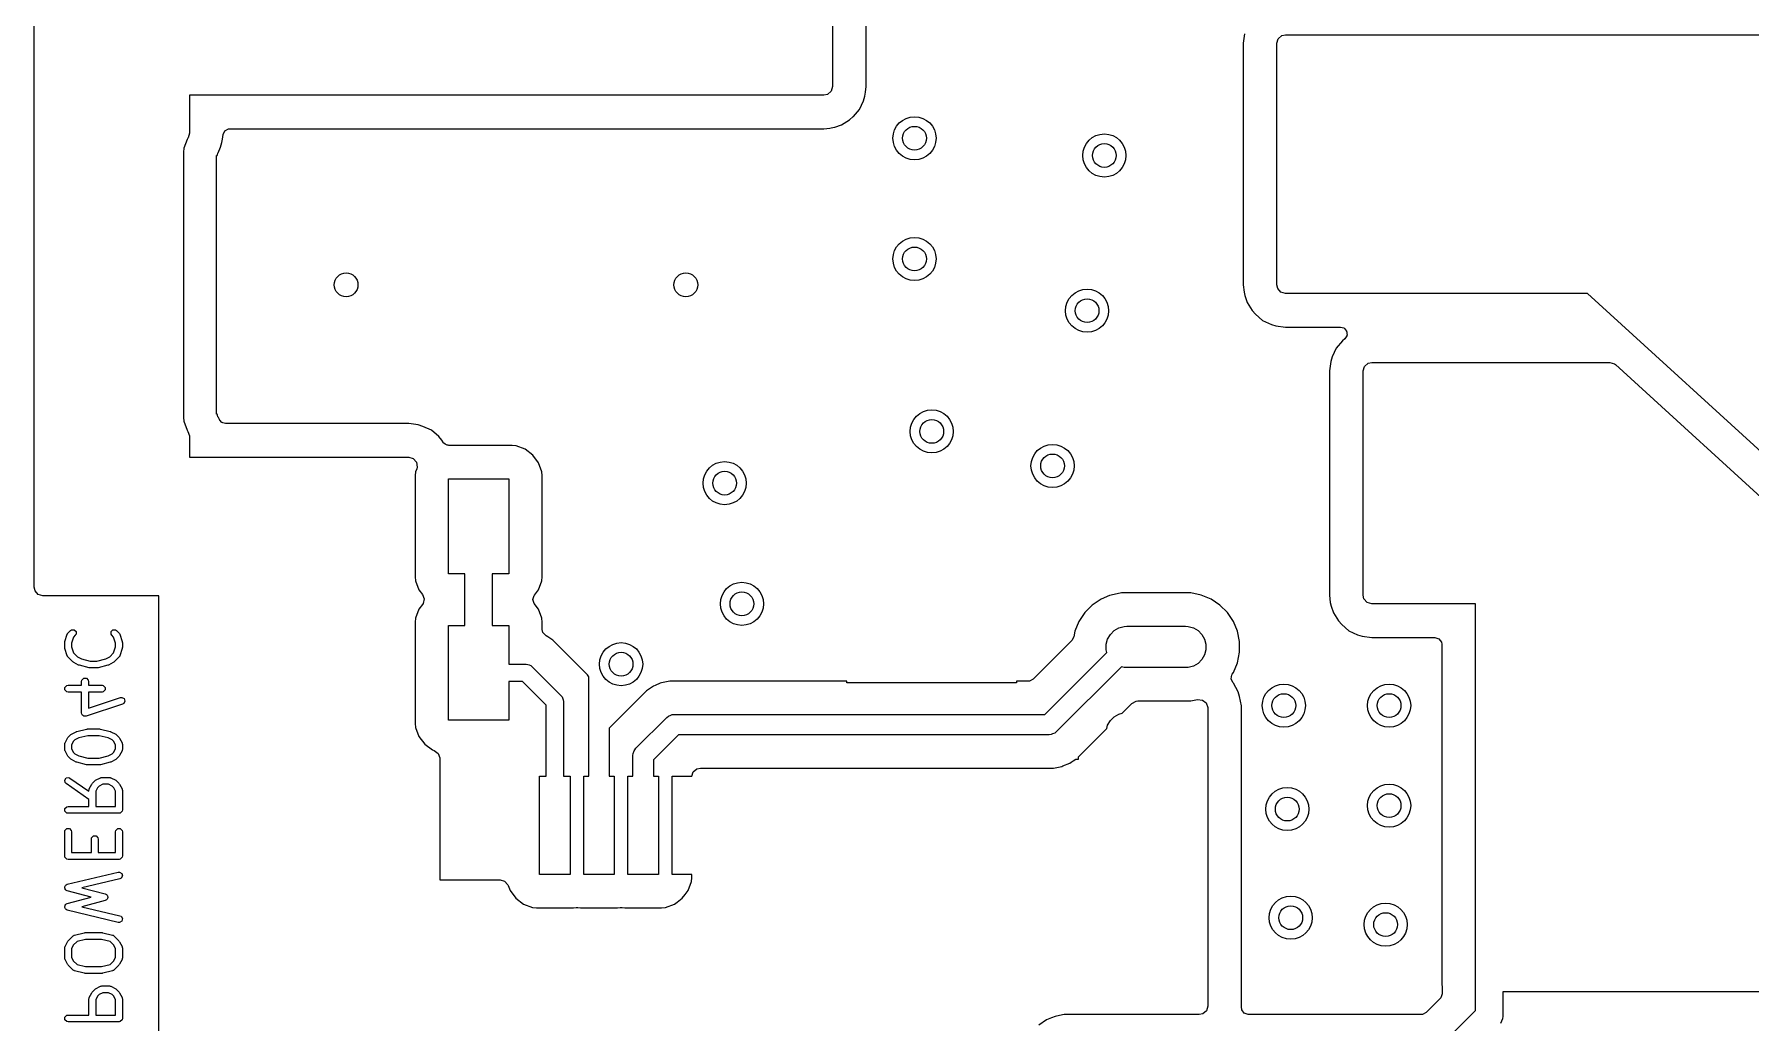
# Model space of a CAD drawing. Extents: x 0.03 to 1.57, y 0.03 to 1.57.
# Drawn here: x 0.03 to 1.025, y 0.477 to 1.05 of the extents above; entities that cross this region are included whole.
import ezdxf

# ---------------------------------------------------------------- set-up
doc = ezdxf.new("R2010")
doc.units = 0
doc.header["$MEASUREMENT"] = 0
doc.layers.add('BLACK', color=7, linetype='CONTINUOUS')

msp = doc.modelspace()

# ---------------------------------------------------------------- linework, layer by layer
at = {"layer": 'BLACK', "linetype": 'CONTINUOUS'}
for p, q in [((0.03, 0.72959), (0.03, 1.19504)), ((0.4925, 1.17), (0.4925, 1.01996)), ((0.51201, 1.01996), (0.51201, 1.14659)), ((0.73128, 1.05054), (0.73049, 1.04504)), ((0.73049, 1.04504), (0.73049, 0.90496)), ((0.75, 1.04504), (0.75079, 1.04772)), ((0.75, 0.90496), (0.75, 1.04504)), ((0.75079, 1.04772), (0.7529, 1.04955)), ((0.7529, 1.04955), (0.75496, 1.05)), ((0.75496, 1.05), (1.48504, 1.05)), ((0.48754, 1.015), (0.12, 1.015)), ((0.12, 1.015), (0.12, 0.99297)), ((0.4896, 1.01545), (0.48754, 1.015)), ((0.49171, 1.01728), (0.4896, 1.01545)), ((0.4925, 1.01996), (0.49171, 1.01728)), ((0.51043, 1.01178), (0.51122, 1.01446)), ((0.51122, 1.01446), (0.51153, 1.01666)), ((0.51153, 1.01666), (0.51201, 1.01996)), ((0.50456, 1.00261), (0.50812, 1.00673)), ((0.50812, 1.00673), (0.51043, 1.01178)), ((0.14045, 0.99431), (0.14258, 0.99544)), ((0.14258, 0.99544), (0.14325, 0.99549)), ((0.14325, 0.99549), (0.48754, 0.99549)), ((0.48754, 0.99549), (0.49086, 0.99585)), ((0.48754, 0.99549), (0.48754, 0.99549)), ((0.49086, 0.99585), (0.49169, 0.99594)), ((0.49169, 0.99594), (0.49272, 0.99616)), ((0.49272, 0.99616), (0.49375, 0.99639)), ((0.49375, 0.99639), (0.4977, 0.9977)), ((0.4977, 0.9977), (0.50237, 1.00071)), ((0.4977, 0.9977), (0.4977, 0.9977)), ((0.50237, 1.00071), (0.50238, 1.00071)), ((0.50238, 1.00071), (0.50449, 1.00254)), ((0.50449, 1.00254), (0.5045, 1.00255)), ((0.5045, 1.00255), (0.50456, 1.00261)), ((0.11853, 0.98935), (0.11659, 0.98415)), ((0.11901, 0.99), (0.11853, 0.98935)), ((0.11921, 0.99029), (0.11901, 0.99)), ((0.12, 0.99297), (0.11921, 0.99029)), ((0.13644, 0.98153), (0.13793, 0.98479)), ((0.13793, 0.98479), (0.13872, 0.98747)), ((0.13872, 0.98747), (0.13901, 0.98952)), ((0.13901, 0.98952), (0.13939, 0.99215)), ((0.13939, 0.99215), (0.14045, 0.99431)), ((0.11659, 0.98415), (0.11634, 0.98185)), ((0.11634, 0.98185), (0.11634, 0.82815)), ((0.13565, 0.83), (0.13565, 0.98)), ((0.13565, 0.98), (0.13598, 0.98)), ((0.13598, 0.98), (0.13609, 0.98062)), ((0.13609, 0.98062), (0.13634, 0.98128)), ((0.13634, 0.98128), (0.13644, 0.98153)), ((0.73049, 0.90496), (0.73049, 0.90496)), ((0.73049, 0.90496), (0.73094, 0.90081)), ((0.73094, 0.90081), (0.73139, 0.89875)), ((0.73139, 0.89875), (0.7327, 0.8948)), ((0.75045, 0.9029), (0.75, 0.90496)), ((0.75228, 0.90079), (0.75045, 0.9029)), ((0.75496, 0.9), (0.75228, 0.90079)), ((0.93, 0.9), (0.75496, 0.9)), ((1.07923, 0.76356), (0.93, 0.9)), ((0.7327, 0.8948), (0.73571, 0.89013)), ((0.73571, 0.89013), (0.73755, 0.888)), ((0.73755, 0.888), (0.73762, 0.88794)), ((0.73762, 0.88794), (0.74173, 0.88438)), ((0.74173, 0.88438), (0.74678, 0.88207)), ((0.74678, 0.88207), (0.74946, 0.88128)), ((0.74946, 0.88128), (0.74946, 0.88128)), ((0.74946, 0.88128), (0.75496, 0.88049)), ((0.75496, 0.88049), (0.75496, 0.88049)), ((0.75496, 0.88049), (0.78683, 0.88049)), ((0.78683, 0.88049), (0.78778, 0.88018)), ((0.78778, 0.88018), (0.78877, 0.87998)), ((0.78877, 0.87998), (0.78891, 0.87981)), ((0.78891, 0.87981), (0.78912, 0.87975)), ((0.78912, 0.87975), (0.78971, 0.87894)), ((0.79053, 0.87539), (0.78944, 0.87371)), ((0.78971, 0.87894), (0.79038, 0.87819)), ((0.79038, 0.87819), (0.79041, 0.87797)), ((0.79041, 0.87797), (0.79053, 0.8778)), ((0.79053, 0.8778), (0.79053, 0.87679)), ((0.79053, 0.87679), (0.79064, 0.8758)), ((0.79064, 0.8758), (0.79053, 0.87561)), ((0.79053, 0.87561), (0.79053, 0.87539)), ((0.78438, 0.86827), (0.78207, 0.86322)), ((0.78801, 0.87246), (0.78438, 0.86827)), ((0.78438, 0.86827), (0.78438, 0.86827)), ((0.78941, 0.87368), (0.78801, 0.87246)), ((0.78801, 0.87246), (0.78801, 0.87246)), ((0.78944, 0.87371), (0.78941, 0.87368)), ((0.78128, 0.86054), (0.78049, 0.85504)), ((0.78207, 0.86322), (0.78128, 0.86054)), ((0.78128, 0.86054), (0.78128, 0.86054)), ((0.8, 0.85504), (0.80079, 0.85772)), ((0.80079, 0.85772), (0.8029, 0.85955)), ((0.8029, 0.85955), (0.80496, 0.86)), ((0.80496, 0.86), (0.94291, 0.86)), ((0.94291, 0.86), (0.9456, 0.85921)), ((0.9456, 0.85921), (0.94626, 0.8587)), ((0.94626, 0.8587), (1.06607, 0.74917)), ((0.78049, 0.85504), (0.78049, 0.72496)), ((0.8, 0.72496), (0.8, 0.85504)), ((0.11634, 0.82815), (0.11634, 0.82815)), ((0.11634, 0.82815), (0.11659, 0.82585)), ((0.11659, 0.82585), (0.11659, 0.82585)), ((0.11659, 0.82585), (0.11853, 0.82065)), ((0.13598, 0.83), (0.13565, 0.83)), ((0.13609, 0.82938), (0.13598, 0.83)), ((0.13642, 0.82849), (0.13609, 0.82938)), ((0.13664, 0.82801), (0.13642, 0.82849)), ((0.13665, 0.82799), (0.13664, 0.82801)), ((0.13664, 0.82801), (0.13664, 0.82801)), ((0.13729, 0.82682), (0.13665, 0.82799)), ((0.13732, 0.82675), (0.13729, 0.82682)), ((0.13729, 0.82682), (0.13729, 0.82682)), ((0.13741, 0.82656), (0.13732, 0.82675)), ((0.13856, 0.82525), (0.13741, 0.82656)), ((0.11853, 0.82065), (0.11853, 0.82065)), ((0.11853, 0.82065), (0.11901, 0.82)), ((0.11901, 0.82), (0.11999, 0.81738)), ((0.11999, 0.81738), (0.12, 0.81703)), ((0.12, 0.81703), (0.12, 0.805)), ((0.13893, 0.82513), (0.13856, 0.82525)), ((0.13915, 0.8249), (0.13893, 0.82513)), ((0.14002, 0.82478), (0.13915, 0.8249)), ((0.14085, 0.82451), (0.14002, 0.82478)), ((0.24691, 0.82451), (0.14085, 0.82451)), ((0.24966, 0.82411), (0.24691, 0.82451)), ((0.24691, 0.82451), (0.24691, 0.82451)), ((0.2524, 0.82372), (0.24966, 0.82411)), ((0.25509, 0.82293), (0.2524, 0.82372)), ((0.26014, 0.82062), (0.25509, 0.82293)), ((0.26433, 0.81699), (0.26014, 0.82062)), ((0.26616, 0.81488), (0.26433, 0.81699)), ((0.26433, 0.81699), (0.26433, 0.81699)), ((0.26709, 0.81343), (0.26616, 0.81488)), ((0.26722, 0.81327), (0.26709, 0.81343)), ((0.26797, 0.81256), (0.26722, 0.81327)), ((0.26876, 0.8123), (0.26797, 0.81256)), ((0.26924, 0.81195), (0.26876, 0.8123)), ((0.26976, 0.81197), (0.26924, 0.81195)), ((0.27026, 0.81181), (0.26976, 0.81197)), ((0.30685, 0.81181), (0.27026, 0.81181)), ((0.30915, 0.81156), (0.30685, 0.81181)), ((0.31435, 0.80962), (0.30915, 0.81156)), ((0.30915, 0.81156), (0.30915, 0.81156)), ((0.3188, 0.8063), (0.31435, 0.80962)), ((0.31435, 0.80962), (0.31435, 0.80962)), ((0.31435, 0.80962), (0.31435, 0.80962)), ((0.32212, 0.80185), (0.3188, 0.8063)), ((0.12, 0.805), (0.24691, 0.805)), ((0.24691, 0.805), (0.24959, 0.80421)), ((0.24959, 0.80421), (0.25142, 0.8021)), ((0.25094, 0.79665), (0.25069, 0.79435)), ((0.25155, 0.79831), (0.25094, 0.79665)), ((0.25142, 0.8021), (0.25182, 0.79933)), ((0.25182, 0.79933), (0.25155, 0.79831)), ((0.32406, 0.79665), (0.32212, 0.80185)), ((0.32431, 0.79435), (0.32406, 0.79665)), ((0.25069, 0.79435), (0.25069, 0.73565)), ((0.27, 0.7375), (0.27, 0.7925)), ((0.27, 0.7925), (0.305, 0.7925)), ((0.305, 0.7925), (0.305, 0.7375)), ((0.32431, 0.73565), (0.32431, 0.79435)), ((0.27953, 0.7375), (0.27, 0.7375)), ((0.27953, 0.7075), (0.27953, 0.7375)), ((0.305, 0.7375), (0.29528, 0.7375)), ((0.29528, 0.7375), (0.29528, 0.7075)), ((0.03045, 0.72753), (0.03, 0.72959)), ((0.03228, 0.72542), (0.03045, 0.72753)), ((0.25069, 0.73565), (0.25069, 0.73565)), ((0.25069, 0.73565), (0.25094, 0.73335)), ((0.25094, 0.73335), (0.25094, 0.73335)), ((0.25094, 0.73335), (0.25288, 0.72815)), ((0.25288, 0.72815), (0.25488, 0.72547)), ((0.31985, 0.72511), (0.32212, 0.72815)), ((0.32212, 0.72815), (0.32406, 0.73335)), ((0.32212, 0.72815), (0.32212, 0.72815)), ((0.32406, 0.73335), (0.32431, 0.73565)), ((0.32406, 0.73335), (0.32406, 0.73335)), ((0.32406, 0.73335), (0.32406, 0.73335)), ((0.65992, 0.72631), (0.65387, 0.72511)), ((0.70008, 0.72631), (0.65992, 0.72631)), ((0.70613, 0.72511), (0.70008, 0.72631)), ((0.03496, 0.72463), (0.03228, 0.72542)), ((0.1021, 0.72463), (0.03496, 0.72463)), ((0.1021, 0.39996), (0.1021, 0.72463)), ((0.25288, 0.71685), (0.25094, 0.71165)), ((0.25488, 0.71953), (0.25288, 0.71685)), ((0.25488, 0.72547), (0.25586, 0.72285)), ((0.25526, 0.72012), (0.25488, 0.71953)), ((0.25586, 0.72285), (0.25526, 0.72012)), ((0.31887, 0.72244), (0.31958, 0.72475)), ((0.31964, 0.72016), (0.31887, 0.72244)), ((0.31958, 0.72475), (0.31964, 0.72484)), ((0.31964, 0.72484), (0.31985, 0.72511)), ((0.32212, 0.71685), (0.31964, 0.72016)), ((0.32406, 0.71165), (0.32212, 0.71685)), ((0.64304, 0.71932), (0.63868, 0.71496)), ((0.64817, 0.72275), (0.64304, 0.71932)), ((0.65299, 0.72475), (0.64817, 0.72275)), ((0.64817, 0.72275), (0.64817, 0.72275)), ((0.65387, 0.72511), (0.65299, 0.72475)), ((0.71183, 0.72275), (0.70613, 0.72511)), ((0.71696, 0.71932), (0.71183, 0.72275)), ((0.72132, 0.71496), (0.71696, 0.71932)), ((0.78049, 0.72496), (0.78049, 0.72496)), ((0.78049, 0.72496), (0.78094, 0.72081)), ((0.78094, 0.72081), (0.78139, 0.71875)), ((0.78139, 0.71875), (0.7827, 0.7148)), ((0.80045, 0.7229), (0.8, 0.72496)), ((0.80228, 0.72079), (0.80045, 0.7229)), ((0.80496, 0.72), (0.80228, 0.72079)), ((0.865, 0.72), (0.80496, 0.72)), ((0.865, 0.49996), (0.865, 0.72)), ((0.25094, 0.71165), (0.25069, 0.70935)), ((0.25069, 0.70935), (0.25069, 0.65065)), ((0.27, 0.6525), (0.27, 0.7075)), ((0.27, 0.7075), (0.27953, 0.7075)), ((0.29528, 0.7075), (0.305, 0.7075)), ((0.305, 0.7075), (0.305, 0.685)), ((0.32431, 0.70935), (0.32406, 0.71165)), ((0.32431, 0.70506), (0.32431, 0.70935)), ((0.32431, 0.70935), (0.32431, 0.70935)), ((0.63525, 0.70983), (0.63289, 0.70413)), ((0.63868, 0.71496), (0.63525, 0.70983)), ((0.63525, 0.70983), (0.63525, 0.70983)), ((0.65841, 0.70609), (0.66143, 0.7069)), ((0.66143, 0.7069), (0.663, 0.707)), ((0.663, 0.707), (0.697, 0.707)), ((0.697, 0.707), (0.69857, 0.7069)), ((0.69857, 0.7069), (0.70159, 0.70609)), ((0.72475, 0.70983), (0.72132, 0.71496)), ((0.72711, 0.70413), (0.72475, 0.70983)), ((0.7827, 0.7148), (0.78571, 0.71013)), ((0.78571, 0.71013), (0.78755, 0.708)), ((0.78755, 0.708), (0.78762, 0.70794)), ((0.78762, 0.70794), (0.79173, 0.70438)), ((0.04758, 0.69753), (0.04764, 0.69784)), ((0.04758, 0.69472), (0.04758, 0.69753)), ((0.04764, 0.69784), (0.04768, 0.69815)), ((0.04768, 0.69815), (0.04908, 0.70237)), ((0.04908, 0.70237), (0.04913, 0.70245)), ((0.04913, 0.7025), (0.04931, 0.70276)), ((0.04913, 0.70245), (0.04913, 0.7025)), ((0.04931, 0.70276), (0.04946, 0.70304)), ((0.04946, 0.70304), (0.0495, 0.70306)), ((0.0495, 0.70306), (0.04956, 0.70314)), ((0.04956, 0.70314), (0.05096, 0.70454)), ((0.05096, 0.70454), (0.0516, 0.70497)), ((0.05267, 0.70068), (0.05151, 0.69721)), ((0.05151, 0.69721), (0.05151, 0.69504)), ((0.0516, 0.70497), (0.05311, 0.70497)), ((0.05375, 0.70176), (0.05267, 0.70068)), ((0.05311, 0.70497), (0.05418, 0.70391)), ((0.05418, 0.7024), (0.05375, 0.70176)), ((0.05418, 0.70391), (0.05418, 0.7024)), ((0.07444, 0.70391), (0.07551, 0.70497)), ((0.07444, 0.7024), (0.07444, 0.70391)), ((0.07487, 0.70176), (0.07444, 0.7024)), ((0.07595, 0.70068), (0.07487, 0.70176)), ((0.07551, 0.70497), (0.07701, 0.70497)), ((0.0771, 0.69721), (0.07595, 0.70068)), ((0.07701, 0.70497), (0.07765, 0.70454)), ((0.0771, 0.69504), (0.0771, 0.69721)), ((0.07765, 0.70454), (0.07906, 0.70314)), ((0.07906, 0.70314), (0.07911, 0.70306)), ((0.07911, 0.70306), (0.07915, 0.70304)), ((0.07915, 0.70304), (0.07931, 0.70276)), ((0.07931, 0.70276), (0.07948, 0.7025)), ((0.07948, 0.7025), (0.07948, 0.70245)), ((0.07948, 0.70245), (0.07953, 0.70237)), ((0.07953, 0.70237), (0.08094, 0.69815)), ((0.08094, 0.69815), (0.08098, 0.69784)), ((0.08098, 0.69784), (0.08104, 0.69753)), ((0.08104, 0.69753), (0.08104, 0.69472)), ((0.3247, 0.70336), (0.32431, 0.70506)), ((0.32637, 0.70162), (0.3247, 0.70336)), ((0.32652, 0.70154), (0.32637, 0.70162)), ((0.32759, 0.70082), (0.32652, 0.70154)), ((0.3305, 0.69888), (0.32759, 0.70082)), ((0.34711, 0.68227), (0.3305, 0.69888)), ((0.3305, 0.69888), (0.3305, 0.69888)), ((0.63117, 0.69883), (0.6087, 0.67636)), ((0.63223, 0.70082), (0.63117, 0.69883)), ((0.63289, 0.70413), (0.63223, 0.70082)), ((0.6511, 0.69657), (0.65191, 0.69959)), ((0.6511, 0.69343), (0.6511, 0.69657)), ((0.65191, 0.69959), (0.65348, 0.70231)), ((0.65348, 0.70231), (0.65569, 0.70452)), ((0.65569, 0.70452), (0.65841, 0.70609)), ((0.70159, 0.70609), (0.70431, 0.70452)), ((0.70431, 0.70452), (0.70652, 0.70231)), ((0.70652, 0.70231), (0.70809, 0.69959)), ((0.70809, 0.69959), (0.7089, 0.69657)), ((0.7089, 0.69657), (0.7089, 0.69343)), ((0.72831, 0.69808), (0.72711, 0.70413)), ((0.72831, 0.69192), (0.72831, 0.69808)), ((0.79173, 0.70438), (0.79678, 0.70207)), ((0.79678, 0.70207), (0.79946, 0.70128)), ((0.79946, 0.70128), (0.79946, 0.70128)), ((0.79946, 0.70128), (0.80496, 0.70049)), ((0.80496, 0.70049), (0.80496, 0.70049)), ((0.80496, 0.70049), (0.84159, 0.70049)), ((0.84159, 0.70049), (0.84389, 0.69975)), ((0.84389, 0.69975), (0.8453, 0.6978)), ((0.8453, 0.6978), (0.84549, 0.69659)), ((0.84549, 0.69659), (0.84549, 0.49996)), ((0.04764, 0.69441), (0.04758, 0.69472)), ((0.04768, 0.69409), (0.04764, 0.69441)), ((0.04908, 0.68988), (0.04768, 0.69409)), ((0.04913, 0.68979), (0.04908, 0.68988)), ((0.04913, 0.68974), (0.04913, 0.68979)), ((0.04931, 0.68948), (0.04913, 0.68974)), ((0.04946, 0.68921), (0.04931, 0.68948)), ((0.0495, 0.68919), (0.04946, 0.68921)), ((0.04956, 0.68911), (0.0495, 0.68919)), ((0.05237, 0.68629), (0.04956, 0.68911)), ((0.05151, 0.69504), (0.05267, 0.69156)), ((0.05263, 0.68612), (0.05237, 0.68629)), ((0.05267, 0.69156), (0.05493, 0.6893)), ((0.05493, 0.6893), (0.05726, 0.68814)), ((0.05726, 0.68814), (0.06244, 0.68684)), ((0.06244, 0.68684), (0.06618, 0.68684)), ((0.06618, 0.68684), (0.07135, 0.68814)), ((0.07135, 0.68814), (0.07369, 0.6893)), ((0.07369, 0.6893), (0.07595, 0.69156)), ((0.07595, 0.69156), (0.0771, 0.69504)), ((0.07625, 0.68629), (0.07598, 0.68612)), ((0.07906, 0.68911), (0.07625, 0.68629)), ((0.07911, 0.68919), (0.07906, 0.68911)), ((0.07915, 0.68921), (0.07911, 0.68919)), ((0.07931, 0.68948), (0.07915, 0.68921)), ((0.07948, 0.68974), (0.07931, 0.68948)), ((0.07953, 0.68988), (0.07948, 0.68979)), ((0.07948, 0.68979), (0.07948, 0.68974)), ((0.08094, 0.69409), (0.07953, 0.68988)), ((0.08098, 0.69441), (0.08094, 0.69409)), ((0.08104, 0.69472), (0.08098, 0.69441)), ((0.61555, 0.65591), (0.65152, 0.69187)), ((0.65152, 0.69187), (0.6511, 0.69343)), ((0.70652, 0.68769), (0.70431, 0.68548)), ((0.70809, 0.69041), (0.70652, 0.68769)), ((0.7089, 0.69343), (0.70809, 0.69041)), ((0.72711, 0.68587), (0.72831, 0.69192)), ((0.05288, 0.68593), (0.05263, 0.68612)), ((0.05569, 0.68452), (0.05288, 0.68593)), ((0.0559, 0.68446), (0.05569, 0.68452)), ((0.0561, 0.68437), (0.0559, 0.68446)), ((0.06172, 0.68296), (0.0561, 0.68437)), ((0.05757, 0.67578), (0.05863, 0.67685)), ((0.05863, 0.67685), (0.06014, 0.67685)), ((0.06014, 0.67685), (0.06121, 0.67578)), ((0.06196, 0.68295), (0.06172, 0.68296)), ((0.0622, 0.68291), (0.06196, 0.68295)), ((0.06642, 0.68291), (0.0622, 0.68291)), ((0.06665, 0.68295), (0.06642, 0.68291)), ((0.0669, 0.68296), (0.06665, 0.68295)), ((0.07252, 0.68437), (0.0669, 0.68296)), ((0.07271, 0.68446), (0.07252, 0.68437)), ((0.07292, 0.68452), (0.07271, 0.68446)), ((0.07573, 0.68593), (0.07292, 0.68452)), ((0.07598, 0.68612), (0.07573, 0.68593)), ((0.305, 0.685), (0.315, 0.685)), ((0.315, 0.685), (0.31598, 0.6849)), ((0.31598, 0.6849), (0.31598, 0.6849)), ((0.31598, 0.6849), (0.31672, 0.68459)), ((0.31672, 0.68459), (0.31778, 0.68416)), ((0.31778, 0.68416), (0.31778, 0.68416)), ((0.31778, 0.68416), (0.31854, 0.68354)), ((0.31854, 0.68354), (0.33515, 0.66692)), ((0.3505, 0.67888), (0.34711, 0.68227)), ((0.3513, 0.67768), (0.3505, 0.67888)), ((0.3513, 0.6722), (0.3513, 0.67768)), ((0.6087, 0.67636), (0.60655, 0.67526)), ((0.65987, 0.68352), (0.62218, 0.64582)), ((0.66143, 0.6831), (0.65987, 0.68352)), ((0.663, 0.683), (0.66143, 0.6831)), ((0.697, 0.683), (0.663, 0.683)), ((0.69857, 0.6831), (0.697, 0.683)), ((0.70159, 0.68391), (0.69857, 0.6831)), ((0.70431, 0.68548), (0.70159, 0.68391)), ((0.72347, 0.67647), (0.72389, 0.67884)), ((0.72452, 0.67431), (0.72347, 0.67647)), ((0.72389, 0.67884), (0.72409, 0.67918)), ((0.72409, 0.67918), (0.72475, 0.68017)), ((0.72475, 0.68017), (0.72711, 0.68587)), ((0.72475, 0.68017), (0.72475, 0.68017)), ((0.72711, 0.68587), (0.72711, 0.68587)), ((0.04773, 0.67157), (0.04879, 0.67263)), ((0.04773, 0.67006), (0.04773, 0.67157)), ((0.04879, 0.66899), (0.04773, 0.67006)), ((0.04879, 0.67263), (0.04954, 0.67278)), ((0.04954, 0.66884), (0.04879, 0.66899)), ((0.04954, 0.67278), (0.05742, 0.67278)), ((0.05742, 0.66884), (0.04954, 0.66884)), ((0.05742, 0.67503), (0.05757, 0.67578)), ((0.05742, 0.67278), (0.05742, 0.67503)), ((0.05742, 0.65675), (0.05742, 0.66884)), ((0.06121, 0.67578), (0.06136, 0.67503)), ((0.06136, 0.67503), (0.06136, 0.67278)), ((0.06136, 0.67278), (0.06923, 0.67278)), ((0.06923, 0.66884), (0.06136, 0.66884)), ((0.06136, 0.66884), (0.06136, 0.65948)), ((0.06923, 0.67278), (0.06998, 0.67263)), ((0.06998, 0.66899), (0.06923, 0.66884)), ((0.06998, 0.67263), (0.07105, 0.67157)), ((0.07105, 0.67006), (0.06998, 0.66899)), ((0.07105, 0.67157), (0.07105, 0.67006)), ((0.31293, 0.675), (0.305, 0.675)), ((0.305, 0.675), (0.305, 0.6525)), ((0.32661, 0.66131), (0.31293, 0.675)), ((0.33515, 0.66692), (0.33577, 0.66616)), ((0.3513, 0.62016), (0.3513, 0.6722)), ((0.38467, 0.66959), (0.36516, 0.65008)), ((0.3888, 0.67235), (0.38467, 0.66959)), ((0.38976, 0.67275), (0.3888, 0.67235)), ((0.39261, 0.67393), (0.38976, 0.67275)), ((0.39338, 0.67425), (0.39261, 0.67393)), ((0.39826, 0.67522), (0.39338, 0.67425)), ((0.40322, 0.67522), (0.39826, 0.67522)), ((0.5008, 0.67522), (0.40322, 0.67522)), ((0.5008, 0.6742), (0.5008, 0.67522)), ((0.5992, 0.6742), (0.5008, 0.6742)), ((0.60594, 0.67522), (0.5992, 0.67522)), ((0.5992, 0.67522), (0.5992, 0.6742)), ((0.60655, 0.67526), (0.60594, 0.67522)), ((0.72489, 0.67393), (0.72452, 0.67431)), ((0.72746, 0.66901), (0.72489, 0.67393)), ((0.72839, 0.66637), (0.72746, 0.66901)), ((0.72947, 0.66093), (0.72839, 0.66637)), ((0.05757, 0.656), (0.05742, 0.65675)), ((0.0811, 0.66192), (0.06001, 0.65489)), ((0.06136, 0.65948), (0.07986, 0.66565)), ((0.07986, 0.66565), (0.08062, 0.66575)), ((0.08062, 0.66575), (0.08197, 0.66507)), ((0.08177, 0.6623), (0.0811, 0.66192)), ((0.08244, 0.66364), (0.08177, 0.6623)), ((0.08197, 0.66507), (0.08244, 0.66364)), ((0.32661, 0.62016), (0.32661, 0.66131)), ((0.33577, 0.66616), (0.33577, 0.66616)), ((0.33577, 0.66616), (0.33652, 0.66436)), ((0.33652, 0.66436), (0.33661, 0.66339)), ((0.33661, 0.66339), (0.33661, 0.62016)), ((0.65841, 0.65609), (0.66024, 0.65658)), ((0.66024, 0.65658), (0.6659, 0.66224)), ((0.6659, 0.66224), (0.66835, 0.66358)), ((0.66835, 0.66358), (0.66941, 0.66369)), ((0.66941, 0.66369), (0.70008, 0.66369)), ((0.70008, 0.66369), (0.70407, 0.66448)), ((0.70407, 0.66448), (0.70686, 0.66423)), ((0.70686, 0.66423), (0.70906, 0.66252)), ((0.70906, 0.66252), (0.70999, 0.65988)), ((0.70999, 0.65988), (0.71, 0.65962)), ((0.71, 0.65962), (0.71, 0.48678)), ((0.72949, 0.66041), (0.72947, 0.66093)), ((0.7295, 0.66014), (0.72949, 0.66041)), ((0.72951, 0.6597), (0.7295, 0.66014)), ((0.72951, 0.65962), (0.72951, 0.6597)), ((0.72951, 0.48678), (0.72951, 0.65962)), ((0.05469, 0.64601), (0.06032, 0.64741)), ((0.0578, 0.65577), (0.05757, 0.656)), ((0.0579, 0.65546), (0.0578, 0.65577)), ((0.05831, 0.65526), (0.0579, 0.65546)), ((0.05863, 0.65493), (0.05831, 0.65526)), ((0.05896, 0.65493), (0.05863, 0.65493)), ((0.05925, 0.65479), (0.05896, 0.65493)), ((0.06001, 0.65489), (0.05925, 0.65479)), ((0.06032, 0.64741), (0.06056, 0.64743)), ((0.06056, 0.64743), (0.06079, 0.64747)), ((0.06079, 0.64747), (0.06782, 0.64747)), ((0.06782, 0.64747), (0.06806, 0.64743)), ((0.06806, 0.64743), (0.0683, 0.64741)), ((0.0683, 0.64741), (0.07393, 0.64601)), ((0.25069, 0.65065), (0.25069, 0.65065)), ((0.25069, 0.65065), (0.25094, 0.64835)), ((0.25094, 0.64835), (0.25094, 0.64835)), ((0.25094, 0.64835), (0.25288, 0.64315)), ((0.305, 0.6525), (0.27, 0.6525)), ((0.36321, 0.64813), (0.36311, 0.64798)), ((0.36311, 0.64798), (0.36311, 0.62016)), ((0.36516, 0.65008), (0.36321, 0.64813)), ((0.37862, 0.63623), (0.39656, 0.65418)), ((0.39656, 0.65418), (0.39746, 0.65491)), ((0.39746, 0.65491), (0.39879, 0.65546)), ((0.39879, 0.65546), (0.39959, 0.65579)), ((0.39959, 0.65579), (0.40074, 0.65591)), ((0.40074, 0.65591), (0.61555, 0.65591)), ((0.635, 0.63134), (0.65142, 0.64776)), ((0.65142, 0.64776), (0.65191, 0.64959)), ((0.65191, 0.64959), (0.65348, 0.65231)), ((0.65348, 0.65231), (0.65569, 0.65452)), ((0.65569, 0.65452), (0.65841, 0.65609)), ((0.04758, 0.63861), (0.04766, 0.63892)), ((0.0476, 0.63857), (0.04758, 0.63861)), ((0.04758, 0.63847), (0.0476, 0.63857)), ((0.04758, 0.63566), (0.04758, 0.63847)), ((0.04766, 0.63892), (0.04773, 0.63923)), ((0.04773, 0.63923), (0.04776, 0.63926)), ((0.04776, 0.63926), (0.04778, 0.63935)), ((0.04778, 0.63935), (0.04919, 0.64217)), ((0.04919, 0.64217), (0.04938, 0.64242)), ((0.04938, 0.64242), (0.04956, 0.64268)), ((0.04956, 0.64268), (0.05096, 0.64408)), ((0.05096, 0.64408), (0.05123, 0.64426)), ((0.05123, 0.64426), (0.05148, 0.64445)), ((0.05148, 0.64445), (0.05429, 0.64586)), ((0.05257, 0.64012), (0.05151, 0.63801)), ((0.05151, 0.63801), (0.05151, 0.63613)), ((0.05352, 0.64107), (0.05257, 0.64012)), ((0.05586, 0.64224), (0.05352, 0.64107)), ((0.05429, 0.64586), (0.0545, 0.64592)), ((0.0545, 0.64592), (0.05469, 0.64601)), ((0.06104, 0.64354), (0.05586, 0.64224)), ((0.06758, 0.64354), (0.06104, 0.64354)), ((0.07276, 0.64224), (0.06758, 0.64354)), ((0.07509, 0.64107), (0.07276, 0.64224)), ((0.07393, 0.64601), (0.07412, 0.64592)), ((0.07412, 0.64592), (0.07433, 0.64586)), ((0.07433, 0.64586), (0.07714, 0.64445)), ((0.07605, 0.64012), (0.07509, 0.64107)), ((0.0771, 0.63801), (0.07605, 0.64012)), ((0.0771, 0.63613), (0.0771, 0.63801)), ((0.07714, 0.64445), (0.07739, 0.64426)), ((0.07739, 0.64426), (0.07765, 0.64408)), ((0.07765, 0.64408), (0.07906, 0.64268)), ((0.07906, 0.64268), (0.07923, 0.64242)), ((0.07923, 0.64242), (0.07943, 0.64217)), ((0.07943, 0.64217), (0.08083, 0.63935)), ((0.08083, 0.63935), (0.08086, 0.63926)), ((0.08086, 0.63926), (0.08089, 0.63923)), ((0.08089, 0.63923), (0.08095, 0.63892)), ((0.08095, 0.63892), (0.08104, 0.63861)), ((0.08104, 0.63861), (0.08102, 0.63857)), ((0.08102, 0.63857), (0.08104, 0.63847)), ((0.08104, 0.63847), (0.08104, 0.63566)), ((0.25288, 0.64315), (0.2562, 0.6387)), ((0.2562, 0.6387), (0.26065, 0.63538)), ((0.40319, 0.64409), (0.3887, 0.62961)), ((0.618, 0.64409), (0.40319, 0.64409)), ((0.61915, 0.64421), (0.618, 0.64409)), ((0.62003, 0.64457), (0.61915, 0.64421)), ((0.62128, 0.64509), (0.62003, 0.64457)), ((0.62218, 0.64582), (0.62128, 0.64509)), ((0.0476, 0.63556), (0.04758, 0.63566)), ((0.04758, 0.63552), (0.0476, 0.63556)), ((0.04766, 0.63522), (0.04758, 0.63552)), ((0.04773, 0.63491), (0.04766, 0.63522)), ((0.04776, 0.63488), (0.04773, 0.63491)), ((0.04778, 0.63478), (0.04776, 0.63488)), ((0.04919, 0.63197), (0.04778, 0.63478)), ((0.04938, 0.63172), (0.04919, 0.63197)), ((0.04956, 0.63146), (0.04938, 0.63172)), ((0.05096, 0.63005), (0.04956, 0.63146)), ((0.05123, 0.62988), (0.05096, 0.63005)), ((0.05148, 0.62968), (0.05123, 0.62988)), ((0.05429, 0.62828), (0.05148, 0.62968)), ((0.05151, 0.63613), (0.05257, 0.63402)), ((0.05257, 0.63402), (0.05352, 0.63306)), ((0.05352, 0.63306), (0.05586, 0.63189)), ((0.0545, 0.62822), (0.05429, 0.62828)), ((0.05469, 0.62813), (0.0545, 0.62822)), ((0.06032, 0.62672), (0.05469, 0.62813)), ((0.05586, 0.63189), (0.06104, 0.6306)), ((0.06056, 0.62671), (0.06032, 0.62672)), ((0.06079, 0.62666), (0.06056, 0.62671)), ((0.06782, 0.62666), (0.06079, 0.62666)), ((0.06104, 0.6306), (0.06758, 0.6306)), ((0.06758, 0.6306), (0.07276, 0.63189)), ((0.06806, 0.62671), (0.06782, 0.62666)), ((0.0683, 0.62672), (0.06806, 0.62671)), ((0.07393, 0.62813), (0.0683, 0.62672)), ((0.07276, 0.63189), (0.07509, 0.63306)), ((0.07412, 0.62822), (0.07393, 0.62813)), ((0.07433, 0.62828), (0.07412, 0.62822)), ((0.07714, 0.62968), (0.07433, 0.62828)), ((0.07509, 0.63306), (0.07605, 0.63402)), ((0.07605, 0.63402), (0.0771, 0.63613)), ((0.07739, 0.62988), (0.07714, 0.62968)), ((0.07765, 0.63005), (0.07739, 0.62988)), ((0.07906, 0.63146), (0.07765, 0.63005)), ((0.07923, 0.63172), (0.07906, 0.63146)), ((0.07943, 0.63197), (0.07923, 0.63172)), ((0.08083, 0.63478), (0.07943, 0.63197)), ((0.08086, 0.63488), (0.08083, 0.63478)), ((0.08089, 0.63491), (0.08086, 0.63488)), ((0.08095, 0.63522), (0.08089, 0.63491)), ((0.08104, 0.63552), (0.08095, 0.63522)), ((0.08104, 0.63566), (0.08102, 0.63556)), ((0.08102, 0.63556), (0.08104, 0.63552)), ((0.26065, 0.63538), (0.26065, 0.63538)), ((0.26065, 0.63538), (0.26177, 0.63496)), ((0.26177, 0.63496), (0.26401, 0.63328)), ((0.26401, 0.63328), (0.26499, 0.63066)), ((0.26499, 0.63066), (0.265, 0.63031)), ((0.265, 0.63031), (0.265, 0.56)), ((0.37689, 0.63206), (0.377, 0.63321)), ((0.37689, 0.63197), (0.37689, 0.63206)), ((0.37689, 0.62016), (0.37689, 0.63197)), ((0.377, 0.63321), (0.37766, 0.63478)), ((0.37766, 0.63478), (0.37789, 0.63534)), ((0.37789, 0.63534), (0.37862, 0.63623)), ((0.3887, 0.62961), (0.3887, 0.62016)), ((0.62603, 0.62603), (0.62994, 0.62765)), ((0.62994, 0.62765), (0.6308, 0.62823)), ((0.6308, 0.62823), (0.63197, 0.62901)), ((0.63197, 0.62901), (0.63346, 0.63)), ((0.63197, 0.62901), (0.63197, 0.62901)), ((0.63346, 0.63), (0.635, 0.63)), ((0.635, 0.63), (0.635, 0.63134)), ((0.04762, 0.61781), (0.04849, 0.61904)), ((0.04788, 0.61632), (0.04762, 0.61781)), ((0.04849, 0.61904), (0.04997, 0.6193)), ((0.04997, 0.6193), (0.05067, 0.619)), ((0.05067, 0.619), (0.06164, 0.61132)), ((0.06362, 0.61596), (0.06503, 0.61737)), ((0.06503, 0.61737), (0.06529, 0.61754)), ((0.06529, 0.61754), (0.06554, 0.61774)), ((0.06554, 0.61774), (0.06835, 0.61914)), ((0.06835, 0.61914), (0.06844, 0.61917)), ((0.06844, 0.61917), (0.06848, 0.6192)), ((0.06848, 0.6192), (0.06879, 0.61926)), ((0.06879, 0.61926), (0.06909, 0.61935)), ((0.06909, 0.61935), (0.06913, 0.61933)), ((0.06913, 0.61933), (0.06923, 0.61935)), ((0.06923, 0.61935), (0.07345, 0.61935)), ((0.07345, 0.61935), (0.07354, 0.61933)), ((0.07354, 0.61933), (0.07359, 0.61935)), ((0.07359, 0.61935), (0.07389, 0.61926)), ((0.07389, 0.61926), (0.0742, 0.6192)), ((0.0742, 0.6192), (0.07423, 0.61917)), ((0.07423, 0.61917), (0.07433, 0.61914)), ((0.07433, 0.61914), (0.07714, 0.61774)), ((0.07714, 0.61774), (0.07739, 0.61754)), ((0.07739, 0.61754), (0.07765, 0.61737)), ((0.07765, 0.61737), (0.07906, 0.61596)), ((0.32276, 0.56307), (0.32276, 0.62016)), ((0.32276, 0.62016), (0.32661, 0.62016)), ((0.33661, 0.62016), (0.34047, 0.62016)), ((0.34047, 0.62016), (0.34047, 0.56307)), ((0.34835, 0.56307), (0.34835, 0.62016)), ((0.34835, 0.62016), (0.3513, 0.62016)), ((0.36311, 0.62016), (0.36606, 0.62016)), ((0.36606, 0.62016), (0.36606, 0.56307)), ((0.37394, 0.56307), (0.37394, 0.62016)), ((0.37394, 0.62016), (0.37689, 0.62016)), ((0.3887, 0.62016), (0.39165, 0.62016)), ((0.39165, 0.62016), (0.39165, 0.56307)), ((0.39953, 0.56307), (0.39953, 0.62016)), ((0.39953, 0.62016), (0.41106, 0.62016)), ((0.41106, 0.62016), (0.41175, 0.6225)), ((0.41175, 0.6225), (0.41386, 0.62434)), ((0.41386, 0.62434), (0.41593, 0.62478)), ((0.41593, 0.62478), (0.62048, 0.62478)), ((0.62048, 0.62478), (0.62536, 0.62575)), ((0.62536, 0.62575), (0.62603, 0.62603)), ((0.62536, 0.62575), (0.62536, 0.62575)), ((0.04842, 0.61577), (0.04788, 0.61632)), ((0.06164, 0.60651), (0.04842, 0.61577)), ((0.06164, 0.6119), (0.06173, 0.6122)), ((0.06166, 0.61185), (0.06164, 0.6119)), ((0.06164, 0.61176), (0.06166, 0.61185)), ((0.06164, 0.61132), (0.06164, 0.61176)), ((0.06173, 0.6122), (0.06179, 0.61251)), ((0.06179, 0.61251), (0.06182, 0.61254)), ((0.06182, 0.61254), (0.06184, 0.61264)), ((0.06184, 0.61264), (0.06325, 0.61545)), ((0.06325, 0.61545), (0.06344, 0.6157)), ((0.06344, 0.6157), (0.06362, 0.61596)), ((0.06663, 0.6134), (0.06557, 0.61129)), ((0.06557, 0.61129), (0.06557, 0.60248)), ((0.06758, 0.61436), (0.06663, 0.6134)), ((0.06969, 0.61541), (0.06758, 0.61436)), ((0.07298, 0.61541), (0.06969, 0.61541)), ((0.07509, 0.61436), (0.07298, 0.61541)), ((0.07605, 0.6134), (0.07509, 0.61436)), ((0.0771, 0.61129), (0.07605, 0.6134)), ((0.0771, 0.60248), (0.0771, 0.61129)), ((0.07906, 0.61596), (0.07923, 0.6157)), ((0.07923, 0.6157), (0.07943, 0.61545)), ((0.07943, 0.61545), (0.08083, 0.61264)), ((0.08083, 0.61264), (0.08086, 0.61254)), ((0.08086, 0.61254), (0.08089, 0.61251)), ((0.08089, 0.61251), (0.08095, 0.6122)), ((0.08095, 0.6122), (0.08104, 0.6119)), ((0.08104, 0.6119), (0.08102, 0.61185)), ((0.08102, 0.61185), (0.08104, 0.61176)), ((0.08104, 0.61176), (0.08104, 0.60051)), ((0.04773, 0.60126), (0.04879, 0.60233)), ((0.04773, 0.59976), (0.04773, 0.60126)), ((0.04879, 0.59869), (0.04773, 0.59976)), ((0.04879, 0.60233), (0.04954, 0.60248)), ((0.04954, 0.59854), (0.04879, 0.59869)), ((0.04954, 0.60248), (0.06164, 0.60248)), ((0.07907, 0.59854), (0.04954, 0.59854)), ((0.06164, 0.60248), (0.06164, 0.60651)), ((0.06557, 0.60248), (0.0771, 0.60248)), ((0.07983, 0.59869), (0.07907, 0.59854)), ((0.08089, 0.59976), (0.07983, 0.59869)), ((0.08104, 0.60051), (0.08089, 0.59976)), ((0.04758, 0.58785), (0.04773, 0.58861)), ((0.04758, 0.57379), (0.04758, 0.58785)), ((0.04773, 0.58861), (0.04879, 0.58967)), ((0.04879, 0.58967), (0.0503, 0.58967)), ((0.0503, 0.58967), (0.05136, 0.58861)), ((0.05136, 0.58861), (0.05151, 0.58785)), ((0.05151, 0.58785), (0.05151, 0.57576)), ((0.0771, 0.58785), (0.07725, 0.58861)), ((0.0771, 0.57576), (0.0771, 0.58785)), ((0.07725, 0.58861), (0.07832, 0.58967)), ((0.07832, 0.58967), (0.07983, 0.58967)), ((0.07983, 0.58967), (0.08089, 0.58861)), ((0.08089, 0.58861), (0.08104, 0.58785)), ((0.08104, 0.58785), (0.08104, 0.57379)), ((0.06304, 0.58364), (0.06319, 0.58439)), ((0.06304, 0.57576), (0.06304, 0.58364)), ((0.06319, 0.58439), (0.06426, 0.58546)), ((0.06426, 0.58546), (0.06576, 0.58546)), ((0.06576, 0.58546), (0.06683, 0.58439)), ((0.06683, 0.58439), (0.06698, 0.58364)), ((0.06698, 0.58364), (0.06698, 0.57576)), ((0.04773, 0.57304), (0.04758, 0.57379)), ((0.04879, 0.57198), (0.04773, 0.57304)), ((0.04954, 0.57183), (0.04879, 0.57198)), ((0.07907, 0.57183), (0.04954, 0.57183)), ((0.05151, 0.57576), (0.06304, 0.57576)), ((0.06698, 0.57576), (0.0771, 0.57576)), ((0.07983, 0.57198), (0.07907, 0.57183)), ((0.08089, 0.57304), (0.07983, 0.57198)), ((0.08104, 0.57379), (0.08089, 0.57304)), ((0.04824, 0.55686), (0.04839, 0.55711)), ((0.04839, 0.55711), (0.04909, 0.55743)), ((0.04909, 0.55743), (0.07862, 0.56446)), ((0.07953, 0.56063), (0.05759, 0.55541)), ((0.07862, 0.56446), (0.07938, 0.56449)), ((0.07938, 0.56449), (0.08067, 0.5637)), ((0.08023, 0.56095), (0.07953, 0.56063)), ((0.08102, 0.56223), (0.08023, 0.56095)), ((0.08067, 0.5637), (0.08102, 0.56223)), ((0.265, 0.56), (0.29985, 0.56)), ((0.29985, 0.56), (0.30253, 0.55921)), ((0.30253, 0.55921), (0.30436, 0.5571)), ((0.30436, 0.5571), (0.30449, 0.55677)), ((0.34047, 0.56307), (0.32276, 0.56307)), ((0.36606, 0.56307), (0.34835, 0.56307)), ((0.39165, 0.56307), (0.37394, 0.56307)), ((0.41096, 0.56307), (0.39953, 0.56307)), ((0.40878, 0.55372), (0.41072, 0.55892)), ((0.41072, 0.55892), (0.41096, 0.56122)), ((0.41096, 0.56122), (0.41096, 0.56307)), ((0.04759, 0.55526), (0.04767, 0.55554)), ((0.04784, 0.55483), (0.04759, 0.55526)), ((0.0476, 0.55583), (0.04786, 0.55624)), ((0.04767, 0.55554), (0.0476, 0.55583)), ((0.04795, 0.55436), (0.04784, 0.55483)), ((0.04786, 0.55624), (0.04798, 0.55671)), ((0.0482, 0.55421), (0.04795, 0.55436)), ((0.04798, 0.55671), (0.04824, 0.55686)), ((0.04835, 0.55395), (0.0482, 0.55421)), ((0.04904, 0.55361), (0.04835, 0.55395)), ((0.063, 0.54989), (0.04904, 0.55361)), ((0.04904, 0.54617), (0.063, 0.54989)), ((0.05759, 0.55541), (0.07114, 0.55179)), ((0.07114, 0.54799), (0.05759, 0.54437)), ((0.07114, 0.55179), (0.07183, 0.55145)), ((0.07183, 0.54833), (0.07114, 0.54799)), ((0.07183, 0.55145), (0.07197, 0.55122)), ((0.07197, 0.54856), (0.07183, 0.54833)), ((0.07197, 0.55122), (0.0722, 0.55109)), ((0.0722, 0.54869), (0.07197, 0.54856)), ((0.0722, 0.55109), (0.07233, 0.55059)), ((0.07233, 0.54919), (0.0722, 0.54869)), ((0.07233, 0.55059), (0.07259, 0.55015)), ((0.07259, 0.54963), (0.07233, 0.54919)), ((0.07259, 0.55015), (0.07252, 0.54989)), ((0.07252, 0.54989), (0.07259, 0.54963)), ((0.30449, 0.55677), (0.30563, 0.55372)), ((0.30563, 0.55372), (0.30896, 0.54928)), ((0.30896, 0.54928), (0.31341, 0.54595)), ((0.401, 0.54595), (0.40248, 0.54705)), ((0.40248, 0.54705), (0.40545, 0.54928)), ((0.40545, 0.54928), (0.40711, 0.5515)), ((0.40711, 0.5515), (0.40878, 0.55372)), ((0.04759, 0.54453), (0.04784, 0.54495)), ((0.04767, 0.54424), (0.04759, 0.54453)), ((0.0476, 0.54395), (0.04767, 0.54424)), ((0.04786, 0.54354), (0.0476, 0.54395)), ((0.04784, 0.54495), (0.04795, 0.54542)), ((0.04798, 0.54307), (0.04786, 0.54354)), ((0.04795, 0.54542), (0.0482, 0.54557)), ((0.04824, 0.54292), (0.04798, 0.54307)), ((0.0482, 0.54557), (0.04835, 0.54583)), ((0.04839, 0.54267), (0.04824, 0.54292)), ((0.04835, 0.54583), (0.04904, 0.54617)), ((0.04909, 0.54235), (0.04839, 0.54267)), ((0.07862, 0.53532), (0.04909, 0.54235)), ((0.05759, 0.54437), (0.07953, 0.53915)), ((0.07953, 0.53915), (0.08023, 0.53883)), ((0.08023, 0.53883), (0.08102, 0.53755)), ((0.08102, 0.53755), (0.08067, 0.53608)), ((0.31341, 0.54595), (0.31861, 0.54401)), ((0.31861, 0.54401), (0.31861, 0.54401)), ((0.31861, 0.54401), (0.32091, 0.54376)), ((0.32091, 0.54376), (0.32091, 0.54376)), ((0.32091, 0.54376), (0.34232, 0.54376)), ((0.34232, 0.54376), (0.34388, 0.54393)), ((0.34232, 0.54376), (0.34232, 0.54376)), ((0.34388, 0.54393), (0.34494, 0.54393)), ((0.34494, 0.54393), (0.3465, 0.54376)), ((0.3465, 0.54376), (0.3465, 0.54376)), ((0.3465, 0.54376), (0.36791, 0.54376)), ((0.36791, 0.54376), (0.36947, 0.54393)), ((0.36791, 0.54376), (0.36791, 0.54376)), ((0.36947, 0.54393), (0.37053, 0.54393)), ((0.37053, 0.54393), (0.37209, 0.54376)), ((0.37209, 0.54376), (0.37209, 0.54376)), ((0.37209, 0.54376), (0.3935, 0.54376)), ((0.3935, 0.54376), (0.3958, 0.54401)), ((0.3935, 0.54376), (0.3935, 0.54376)), ((0.3958, 0.54401), (0.401, 0.54595)), ((0.3958, 0.54401), (0.3958, 0.54401)), ((0.401, 0.54595), (0.401, 0.54595)), ((0.04956, 0.52457), (0.05237, 0.52738)), ((0.05237, 0.52738), (0.05255, 0.5275)), ((0.05255, 0.5275), (0.05259, 0.52757)), ((0.05259, 0.52757), (0.05281, 0.52767)), ((0.05281, 0.52767), (0.05301, 0.52781)), ((0.05301, 0.52781), (0.05309, 0.52781)), ((0.05309, 0.52781), (0.05329, 0.5279)), ((0.05329, 0.5279), (0.05891, 0.5293)), ((0.05891, 0.5293), (0.05915, 0.52932)), ((0.05915, 0.52932), (0.05939, 0.52936)), ((0.05939, 0.52936), (0.06923, 0.52936)), ((0.06923, 0.52936), (0.06947, 0.52932)), ((0.06947, 0.52932), (0.06971, 0.5293)), ((0.06971, 0.5293), (0.07533, 0.5279)), ((0.07533, 0.5279), (0.07552, 0.52781)), ((0.07552, 0.52781), (0.07561, 0.52781)), ((0.07561, 0.52781), (0.07581, 0.52767)), ((0.07581, 0.52767), (0.07603, 0.52757)), ((0.07603, 0.52757), (0.07607, 0.5275)), ((0.07607, 0.5275), (0.07625, 0.52738)), ((0.07625, 0.52738), (0.07906, 0.52457)), ((0.07938, 0.53529), (0.07862, 0.53532)), ((0.08067, 0.53608), (0.07938, 0.53529)), ((0.04758, 0.5205), (0.04766, 0.52081)), ((0.0476, 0.52046), (0.04758, 0.5205)), ((0.04758, 0.52036), (0.0476, 0.52046)), ((0.04758, 0.51474), (0.04758, 0.52036)), ((0.04766, 0.52081), (0.04773, 0.52112)), ((0.04773, 0.52112), (0.04776, 0.52115)), ((0.04776, 0.52115), (0.04778, 0.52124)), ((0.04778, 0.52124), (0.04919, 0.52406)), ((0.04919, 0.52406), (0.04938, 0.52431)), ((0.04938, 0.52431), (0.04956, 0.52457)), ((0.05257, 0.52201), (0.05151, 0.5199)), ((0.05151, 0.5199), (0.05151, 0.5152)), ((0.05477, 0.52421), (0.05257, 0.52201)), ((0.05963, 0.52543), (0.05477, 0.52421)), ((0.06899, 0.52543), (0.05963, 0.52543)), ((0.07385, 0.52421), (0.06899, 0.52543)), ((0.07605, 0.52201), (0.07385, 0.52421)), ((0.0771, 0.5199), (0.07605, 0.52201)), ((0.0771, 0.5152), (0.0771, 0.5199)), ((0.07906, 0.52457), (0.07923, 0.5243)), ((0.07923, 0.5243), (0.07943, 0.52406)), ((0.07943, 0.52406), (0.08083, 0.52124)), ((0.08083, 0.52124), (0.08086, 0.52115)), ((0.08086, 0.52115), (0.08089, 0.52112)), ((0.08089, 0.52112), (0.08095, 0.52081)), ((0.08095, 0.52081), (0.08104, 0.5205)), ((0.08104, 0.5205), (0.08102, 0.52046)), ((0.08102, 0.52046), (0.08104, 0.52036)), ((0.08104, 0.52036), (0.08104, 0.51474)), ((0.0476, 0.51464), (0.04758, 0.51474)), ((0.04758, 0.5146), (0.0476, 0.51464)), ((0.04766, 0.5143), (0.04758, 0.5146)), ((0.04773, 0.51399), (0.04766, 0.5143)), ((0.04776, 0.51395), (0.04773, 0.51399)), ((0.04778, 0.51386), (0.04776, 0.51395)), ((0.04919, 0.51105), (0.04778, 0.51386)), ((0.04938, 0.5108), (0.04919, 0.51105)), ((0.04956, 0.51053), (0.04938, 0.5108)), ((0.05237, 0.50772), (0.04956, 0.51053)), ((0.05151, 0.5152), (0.05257, 0.51309)), ((0.05255, 0.5076), (0.05237, 0.50772)), ((0.05259, 0.50753), (0.05255, 0.5076)), ((0.05257, 0.51309), (0.05477, 0.51089)), ((0.05281, 0.50743), (0.05259, 0.50753)), ((0.05301, 0.5073), (0.05281, 0.50743)), ((0.05309, 0.5073), (0.05301, 0.5073)), ((0.05329, 0.50721), (0.05309, 0.5073)), ((0.05891, 0.5058), (0.05329, 0.50721)), ((0.05477, 0.51089), (0.05963, 0.50968)), ((0.05963, 0.50968), (0.06899, 0.50968)), ((0.06899, 0.50968), (0.07385, 0.51089)), ((0.07533, 0.50721), (0.06971, 0.5058)), ((0.07385, 0.51089), (0.07605, 0.51309)), ((0.07552, 0.5073), (0.07533, 0.50721)), ((0.07561, 0.5073), (0.07552, 0.5073)), ((0.07581, 0.50743), (0.07561, 0.5073)), ((0.07603, 0.50753), (0.07581, 0.50743)), ((0.07607, 0.5076), (0.07603, 0.50753)), ((0.07605, 0.51309), (0.0771, 0.5152)), ((0.07625, 0.50772), (0.07607, 0.5076)), ((0.07906, 0.51053), (0.07625, 0.50772)), ((0.07923, 0.5108), (0.07906, 0.51053)), ((0.07943, 0.51105), (0.07923, 0.5108)), ((0.08083, 0.51386), (0.07943, 0.51105)), ((0.08086, 0.51395), (0.08083, 0.51386)), ((0.08089, 0.51399), (0.08086, 0.51395)), ((0.08095, 0.5143), (0.08089, 0.51399)), ((0.08104, 0.5146), (0.08095, 0.5143)), ((0.08104, 0.51474), (0.08102, 0.51464)), ((0.08102, 0.51464), (0.08104, 0.5146)), ((0.05915, 0.50579), (0.05891, 0.5058)), ((0.05939, 0.50574), (0.05915, 0.50579)), ((0.06923, 0.50574), (0.05939, 0.50574)), ((0.06554, 0.49681), (0.06835, 0.49822)), ((0.06835, 0.49822), (0.06844, 0.49825)), ((0.06844, 0.49825), (0.06848, 0.49828)), ((0.06848, 0.49828), (0.06879, 0.49834)), ((0.06879, 0.49834), (0.06909, 0.49842)), ((0.06909, 0.49842), (0.06913, 0.49841)), ((0.06913, 0.49841), (0.06923, 0.49843)), ((0.06947, 0.50579), (0.06923, 0.50574)), ((0.06923, 0.49843), (0.07345, 0.49843)), ((0.06971, 0.5058), (0.06947, 0.50579)), ((0.07345, 0.49843), (0.07354, 0.49841)), ((0.07354, 0.49841), (0.07359, 0.49842)), ((0.07359, 0.49842), (0.07389, 0.49834)), ((0.07389, 0.49834), (0.0742, 0.49828)), ((0.0742, 0.49828), (0.07423, 0.49825)), ((0.07423, 0.49825), (0.07433, 0.49822)), ((0.07433, 0.49822), (0.07714, 0.49681)), ((0.84549, 0.49996), (0.84579, 0.49717)), ((0.86513, 0.49938), (0.865, 0.49996)), ((0.86513, 0.48426), (0.86513, 0.49938)), ((0.06164, 0.49098), (0.06173, 0.49128)), ((0.06166, 0.49093), (0.06164, 0.49098)), ((0.06164, 0.49084), (0.06166, 0.49093)), ((0.06164, 0.48156), (0.06164, 0.49084)), ((0.06173, 0.49128), (0.06179, 0.49159)), ((0.06179, 0.49159), (0.06182, 0.49162)), ((0.06182, 0.49162), (0.06184, 0.49172)), ((0.06184, 0.49172), (0.06325, 0.49453)), ((0.06325, 0.49453), (0.06344, 0.49478)), ((0.06344, 0.49478), (0.06362, 0.49504)), ((0.06362, 0.49504), (0.06503, 0.49645)), ((0.06503, 0.49645), (0.06529, 0.49662)), ((0.06529, 0.49662), (0.06554, 0.49681)), ((0.06663, 0.49248), (0.06557, 0.49037)), ((0.06557, 0.49037), (0.06557, 0.48156)), ((0.06758, 0.49344), (0.06663, 0.49248)), ((0.06969, 0.49449), (0.06758, 0.49344)), ((0.07298, 0.49449), (0.06969, 0.49449)), ((0.07509, 0.49344), (0.07298, 0.49449)), ((0.07605, 0.49248), (0.07509, 0.49344)), ((0.0771, 0.49037), (0.07605, 0.49248)), ((0.0771, 0.48156), (0.0771, 0.49037)), ((0.07714, 0.49681), (0.07739, 0.49662)), ((0.07739, 0.49662), (0.07765, 0.49645)), ((0.07765, 0.49645), (0.07906, 0.49504)), ((0.07906, 0.49504), (0.07923, 0.49478)), ((0.07923, 0.49478), (0.07943, 0.49453)), ((0.07943, 0.49453), (0.08083, 0.49172)), ((0.08083, 0.49172), (0.08086, 0.49162)), ((0.08086, 0.49162), (0.08089, 0.49159)), ((0.08089, 0.49159), (0.08095, 0.49128)), ((0.08095, 0.49128), (0.08104, 0.49098)), ((0.08104, 0.49098), (0.08102, 0.49093)), ((0.08102, 0.49093), (0.08104, 0.49084)), ((0.08104, 0.49084), (0.08104, 0.47959)), ((0.84467, 0.49112), (0.83651, 0.48296)), ((0.84507, 0.49158), (0.84467, 0.49112)), ((0.84581, 0.49387), (0.84507, 0.49158)), ((0.84579, 0.49717), (0.84581, 0.49675)), ((0.84581, 0.49675), (0.84581, 0.49387)), ((1.0695, 0.495), (0.88087, 0.495)), ((0.88087, 0.495), (0.88087, 0.481)), ((0.04773, 0.48034), (0.04879, 0.48141)), ((0.04773, 0.47883), (0.04773, 0.48034)), ((0.04879, 0.47777), (0.04773, 0.47883)), ((0.04879, 0.48141), (0.04954, 0.48156)), ((0.04954, 0.47762), (0.04879, 0.47777)), ((0.04954, 0.48156), (0.06164, 0.48156)), ((0.07907, 0.47762), (0.04954, 0.47762)), ((0.06557, 0.48156), (0.0771, 0.48156)), ((0.07983, 0.47777), (0.07907, 0.47762)), ((0.08089, 0.47883), (0.07983, 0.47777)), ((0.08104, 0.47959), (0.08089, 0.47883)), ((0.61654, 0.47872), (0.61209, 0.47575)), ((0.61944, 0.47992), (0.61654, 0.47872)), ((0.61654, 0.47872), (0.61654, 0.47872)), ((0.62149, 0.48077), (0.61944, 0.47992)), ((0.62236, 0.48094), (0.62149, 0.48077)), ((0.62674, 0.48182), (0.62236, 0.48094)), ((0.70504, 0.48182), (0.62674, 0.48182)), ((0.7071, 0.48226), (0.70504, 0.48182)), ((0.70921, 0.48409), (0.7071, 0.48226)), ((0.71, 0.48678), (0.70921, 0.48409)), ((0.72943, 0.48627), (0.72951, 0.48678)), ((0.72959, 0.48451), (0.72943, 0.48627)), ((0.731, 0.48256), (0.72959, 0.48451)), ((0.73329, 0.48182), (0.731, 0.48256)), ((0.83376, 0.48182), (0.73329, 0.48182)), ((0.83437, 0.48186), (0.83376, 0.48182)), ((0.83651, 0.48296), (0.83437, 0.48186)), ((0.84337, 0.46251), (0.86513, 0.48426)), ((0.88072, 0.47946), (0.87955, 0.47663)), ((0.88087, 0.481), (0.88072, 0.47946))]:
    msp.add_line(p, q, dxfattribs=at)
at = {"layer": 'BLACK'}
for centre, radius in [((0.54, 0.99), 0.0125), ((0.65, 0.98), 0.0125), ((0.54, 0.92), 0.0125), ((0.21065, 0.905), 0.00689), ((0.4075, 0.905), 0.00689), ((0.64, 0.89), 0.0125), ((0.55, 0.82), 0.0125), ((0.62, 0.8), 0.0125), ((0.43, 0.79), 0.0125), ((0.44, 0.72), 0.0125), ((0.37, 0.685), 0.0125), ((0.754, 0.661), 0.0125), ((0.815, 0.661), 0.0125), ((0.756, 0.601), 0.0125), ((0.815, 0.603), 0.0125), ((0.758, 0.538), 0.0125), ((0.813, 0.534), 0.0125)]:
    msp.add_circle(centre, radius, dxfattribs=at)
at = {"layer": 'WHITE'}
for centre in [(0.54, 0.99), (0.65, 0.98), (0.54, 0.92), (0.21065, 0.905), (0.4075, 0.905), (0.64, 0.89), (0.55, 0.82), (0.62, 0.8), (0.43, 0.79), (0.44, 0.72), (0.37, 0.685), (0.754, 0.661), (0.815, 0.661), (0.756, 0.601), (0.815, 0.603), (0.758, 0.538), (0.813, 0.534)]:
    msp.add_circle(centre, 0.00689, dxfattribs=at)

doc.saveas('drawing.dxf')
